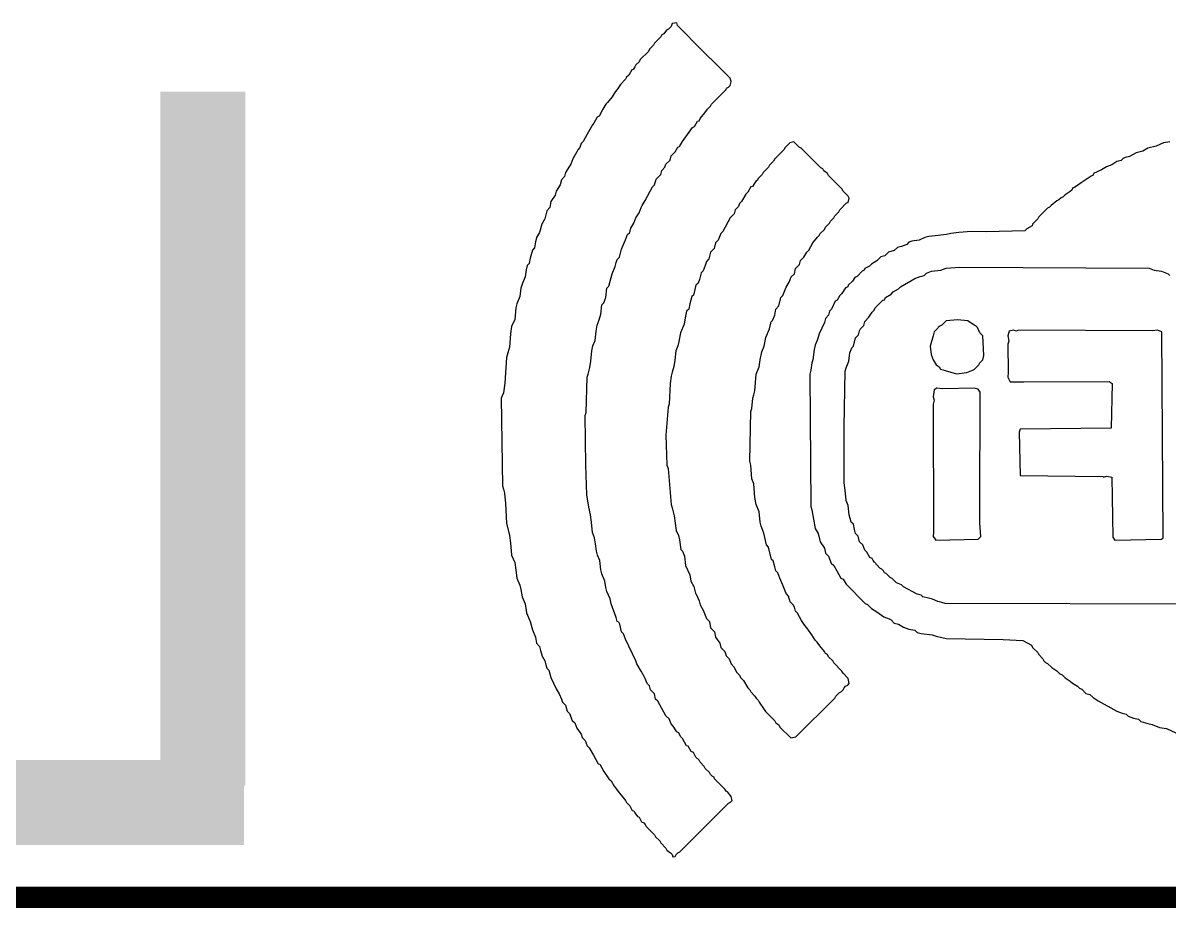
# Model space of a CAD drawing. Header units: millimetres. Extents: x -6 to 110, y 0 to 86.
# Drawn here: x 18.22 to 24.98, y -0.16 to 5.06 of the extents above; entities that cross this region are included whole.
import ezdxf

# ---------------------------------------------------------------- set-up
doc = ezdxf.new("R2010")
doc.units = ezdxf.units.MM
for name, color, linetype in [('BottomLayer', 5, 'Continuous'), ('BottomOverlay', 54, 'Continuous'), ('Mechanical2', 216, 'Continuous')]:
    doc.layers.add(name, color=color, linetype=linetype)

# ---------------------------------------------------------------- blocks, each defined once
blk = doc.blocks.new('ESP_P_____A_______B_36')
at = {"layer": 'BottomLayer'}
for points in [[(14.0053, -5.0554), (14.5053, -5.0554), (14.5053, -0.9634), (14.0053, -0.9634)], [(14.4977, -5.4051), (14.4977, -4.9051), (11.7977, -4.9051), (11.7977, -5.4051)]]:
    blk.add_hatch(color=5, dxfattribs=at).paths.add_polyline_path(points)

msp = doc.modelspace()

# ---------------------------------------------------------------- linework, layer by layer
at = {"layer": 'BottomOverlay'}
for p, q in [((22.0167, 5.0136), (22.0015, 4.9923)), ((22.0289, 5.0197), (22.0167, 5.0136)), ((22.0442, 5.035), (22.0289, 5.0197)), ((22.0503, 5.0533), (22.0442, 5.035)), ((22.0778, 5.0563), (22.0503, 5.0533)), ((22.0808, 5.0411), (22.0778, 5.0563)), ((22.1541, 4.9679), (22.0808, 5.0411)), ((21.9466, 4.9373), (21.9404, 4.9251)), ((21.9832, 4.974), (21.9466, 4.9373)), ((21.9893, 4.9862), (21.9832, 4.974)), ((22.0015, 4.9923), (21.9893, 4.9862)), ((22.1571, 4.9648), (22.1541, 4.9679)), ((22.3921, 4.7298), (22.1571, 4.9648)), ((21.9099, 4.8885), (21.8611, 4.8397)), ((21.916, 4.9007), (21.9099, 4.8885)), ((21.9404, 4.9251), (21.916, 4.9007)), ((21.8306, 4.797), (21.8214, 4.7817)), ((21.8367, 4.8092), (21.8306, 4.797)), ((21.855, 4.8275), (21.8367, 4.8092)), ((21.8611, 4.8397), (21.855, 4.8275)), ((21.7818, 4.7359), (21.7757, 4.7237)), ((21.794, 4.7481), (21.7818, 4.7359)), ((21.8123, 4.7787), (21.794, 4.7481)), ((21.8214, 4.7817), (21.8123, 4.7787)), ((22.3982, 4.7115), (22.3921, 4.7298)), ((21.7268, 4.6627), (21.7146, 4.6505)), ((21.7452, 4.6932), (21.7268, 4.6627)), ((21.7757, 4.7237), (21.7452, 4.6932)), ((22.2822, 4.5773), (22.3677, 4.6627)), ((22.3677, 4.6627), (22.3707, 4.6719)), ((22.3707, 4.6719), (22.3829, 4.678)), ((22.3829, 4.678), (22.3921, 4.6871)), ((22.3921, 4.6871), (22.3982, 4.7115)), ((21.6963, 4.62), (21.6689, 4.5864)), ((21.7146, 4.6505), (21.6963, 4.62)), ((21.6414, 4.5467), (21.62, 4.5071)), ((21.6597, 4.5773), (21.6414, 4.5467)), ((21.6689, 4.5864), (21.6597, 4.5773)), ((22.2425, 4.5254), (22.2578, 4.5467)), ((22.2578, 4.5467), (22.2761, 4.5651)), ((22.2761, 4.5651), (22.2822, 4.5773)), ((21.5895, 4.4643), (21.5804, 4.4552)), ((21.6078, 4.501), (21.5895, 4.4643)), ((21.62, 4.5071), (21.6078, 4.501)), ((22.1815, 4.446), (22.1998, 4.4766)), ((22.1998, 4.4766), (22.209, 4.4796)), ((22.209, 4.4796), (22.2151, 4.4918)), ((22.2151, 4.4918), (22.2425, 4.5254)), ((21.5499, 4.4003), (21.5254, 4.3575)), ((21.5804, 4.4552), (21.5499, 4.4003)), ((22.1113, 4.3575), (22.1693, 4.4399)), ((22.1693, 4.4399), (22.1815, 4.446)), ((21.5132, 4.3453), (21.5071, 4.3209)), ((21.5254, 4.3575), (21.5132, 4.3453)), ((22.0686, 4.2965), (22.0839, 4.324)), ((22.0839, 4.324), (22.093, 4.327)), ((22.093, 4.327), (22.1113, 4.3575)), ((22.743, 4.3484), (22.7155, 4.3209)), ((22.7674, 4.3545), (22.743, 4.3484)), ((22.7979, 4.324), (22.7674, 4.3545)), ((22.8101, 4.3179), (22.7979, 4.324)), ((24.9035, 4.3301), (24.8547, 4.3179)), ((24.9462, 4.3484), (24.9035, 4.3301)), ((24.9828, 4.3545), (24.9462, 4.3484)), ((21.4888, 4.2965), (21.4644, 4.2538)), ((21.4949, 4.3087), (21.4888, 4.2965)), ((21.5071, 4.3209), (21.4949, 4.3087)), ((22.0381, 4.2477), (22.0442, 4.2721)), ((22.0442, 4.2721), (22.0686, 4.2965)), ((22.7094, 4.3087), (22.6545, 4.2538)), ((22.7155, 4.3209), (22.7094, 4.3087)), ((22.9261, 4.2019), (22.8101, 4.3179)), ((24.7082, 4.2568), (24.696, 4.2446)), ((24.7204, 4.2629), (24.7082, 4.2568)), ((24.7448, 4.2691), (24.7204, 4.2629)), ((24.7845, 4.2904), (24.7448, 4.2691)), ((24.8241, 4.2996), (24.7845, 4.2904)), ((24.8547, 4.3179), (24.8241, 4.2996)), ((21.4461, 4.2111), (21.4217, 4.1745)), ((21.4522, 4.2233), (21.4461, 4.2111)), ((21.4644, 4.2538), (21.4522, 4.2233)), ((21.9893, 4.1867), (22.0076, 4.205)), ((22.0076, 4.205), (22.0137, 4.2233)), ((22.0137, 4.2233), (22.0381, 4.2477)), ((22.6179, 4.205), (22.5874, 4.1745)), ((22.624, 4.2172), (22.6179, 4.205)), ((22.6484, 4.2416), (22.624, 4.2172)), ((22.6545, 4.2538), (22.6484, 4.2416)), ((22.9383, 4.1958), (22.9261, 4.2019)), ((22.9444, 4.1836), (22.9383, 4.1958)), ((24.58, 4.1897), (24.5342, 4.1684)), ((24.6105, 4.208), (24.58, 4.1897)), ((24.6411, 4.2202), (24.6105, 4.208)), ((24.6716, 4.2385), (24.6411, 4.2202)), ((24.696, 4.2446), (24.6716, 4.2385)), ((21.3973, 4.1317), (21.3912, 4.1012)), ((21.4156, 4.15), (21.3973, 4.1317)), ((21.4217, 4.1745), (21.4156, 4.15)), ((21.9466, 4.1012), (21.9557, 4.1348)), ((21.9557, 4.1348), (21.9832, 4.1622)), ((21.9832, 4.1622), (21.9893, 4.1867)), ((22.5447, 4.1256), (22.5385, 4.1134)), ((22.5538, 4.1287), (22.5447, 4.1256)), ((22.5569, 4.1378), (22.5538, 4.1287)), ((22.5813, 4.1622), (22.5569, 4.1378)), ((22.5874, 4.1745), (22.5813, 4.1622)), ((22.9658, 4.1684), (22.9444, 4.1836)), ((22.9719, 4.1561), (22.9658, 4.1684)), ((23.0512, 4.0768), (22.9719, 4.1561)), ((24.519, 4.1531), (24.461, 4.1134)), ((24.5312, 4.1592), (24.519, 4.1531)), ((24.5342, 4.1684), (24.5312, 4.1592)), ((21.3668, 4.0646), (21.3607, 4.0402)), ((21.3912, 4.1012), (21.3668, 4.0646)), ((21.8916, 4.0097), (21.9343, 4.089)), ((21.9343, 4.089), (21.9466, 4.1012)), ((22.4958, 4.0585), (22.4836, 4.0463)), ((22.5141, 4.089), (22.4958, 4.0585)), ((22.5233, 4.0921), (22.5141, 4.089)), ((22.5385, 4.1134), (22.5233, 4.0921)), ((23.0573, 4.0646), (23.0512, 4.0768)), ((23.0878, 4.0341), (23.0573, 4.0646)), ((24.3969, 4.0615), (24.3664, 4.0432)), ((24.4061, 4.0707), (24.3969, 4.0615)), ((24.4122, 4.0829), (24.4061, 4.0707)), ((24.4213, 4.086), (24.4122, 4.0829)), ((24.461, 4.1134), (24.4213, 4.086)), ((21.3362, 4.0036), (21.3301, 3.967)), ((21.3607, 4.0402), (21.3362, 4.0036)), ((21.8733, 3.9792), (21.8916, 4.0097)), ((22.447, 3.9914), (22.4409, 3.9731)), ((22.4592, 4.0036), (22.447, 3.9914)), ((22.4836, 4.0463), (22.4592, 4.0036)), ((23.039, 3.9547), (23.0787, 3.9944)), ((23.0787, 3.9944), (23.0878, 3.9975)), ((23.0939, 4.0219), (23.0878, 4.0341)), ((23.0878, 3.9975), (23.0939, 4.0219)), ((24.3176, 4.0066), (24.284, 3.9792)), ((24.3298, 4.0127), (24.3176, 4.0066)), ((24.342, 4.0249), (24.3298, 4.0127)), ((24.3542, 4.031), (24.342, 4.0249)), ((24.3664, 4.0432), (24.3542, 4.031)), ((21.3118, 3.9486), (21.2996, 3.8998)), ((21.3301, 3.967), (21.3118, 3.9486)), ((21.8367, 3.9059), (21.855, 3.9364)), ((21.855, 3.9364), (21.8672, 3.967)), ((21.8672, 3.967), (21.8733, 3.9792)), ((22.4165, 3.9303), (22.3921, 3.9059)), ((22.4226, 3.9547), (22.4165, 3.9303)), ((22.4409, 3.9731), (22.4226, 3.9547)), ((23.0024, 3.9059), (23.0085, 3.9181)), ((23.0085, 3.9181), (23.0329, 3.9425)), ((23.0329, 3.9425), (23.039, 3.9547)), ((24.2627, 3.9639), (24.2108, 3.912)), ((24.2749, 3.97), (24.2627, 3.9639)), ((24.284, 3.9792), (24.2749, 3.97)), ((21.2813, 3.8693), (21.2691, 3.8205)), ((21.2996, 3.8998), (21.2813, 3.8693)), ((21.8062, 3.8449), (21.8245, 3.8754)), ((21.8245, 3.8754), (21.8367, 3.9059)), ((22.3921, 3.9059), (22.3494, 3.8266)), ((22.9475, 3.8388), (22.9536, 3.851)), ((22.9536, 3.851), (22.978, 3.8754)), ((22.978, 3.8754), (22.9841, 3.8876)), ((22.9841, 3.8876), (23.0024, 3.9059)), ((24.1711, 3.8601), (24.1406, 3.8418)), ((24.1742, 3.8693), (24.1711, 3.8601)), ((24.2047, 3.8998), (24.1742, 3.8693)), ((24.2108, 3.912), (24.2047, 3.8998)), ((21.2508, 3.79), (21.2447, 3.7656)), ((21.2691, 3.8205), (21.2508, 3.79)), ((21.7757, 3.7778), (21.7879, 3.8083)), ((21.7879, 3.8083), (21.8001, 3.8205)), ((21.8001, 3.8205), (21.8062, 3.8449)), ((22.3371, 3.8144), (22.3219, 3.7747)), ((22.3494, 3.8266), (22.3371, 3.8144)), ((22.8803, 3.7594), (22.9078, 3.793)), ((22.9078, 3.793), (22.9169, 3.8022)), ((22.9169, 3.8022), (22.923, 3.8144)), ((22.923, 3.8144), (22.9475, 3.8388)), ((23.5394, 3.79), (23.5059, 3.7747)), ((23.5639, 3.7961), (23.5394, 3.79)), ((23.6188, 3.8022), (23.5639, 3.7961)), ((23.6676, 3.8083), (23.6188, 3.8022)), ((23.692, 3.8144), (23.6676, 3.8083)), ((23.7408, 3.8205), (23.692, 3.8144)), ((23.8141, 3.8266), (23.7408, 3.8205)), ((23.9026, 3.8235), (23.8141, 3.8266)), ((24.1284, 3.8296), (23.9026, 3.8235)), ((24.1406, 3.8418), (24.1284, 3.8296)), ((21.2264, 3.7167), (21.2142, 3.6679)), ((21.2386, 3.7289), (21.2264, 3.7167)), ((21.2447, 3.7656), (21.2386, 3.7289)), ((21.739, 3.674), (21.7513, 3.7228)), ((21.7513, 3.7228), (21.7757, 3.7778)), ((22.2975, 3.7259), (22.2761, 3.7045)), ((22.3066, 3.7594), (22.2975, 3.7259)), ((22.3219, 3.7747), (22.3066, 3.7594)), ((22.8437, 3.7045), (22.8559, 3.7167)), ((22.8559, 3.7167), (22.8803, 3.7594)), ((23.3777, 3.732), (23.3594, 3.7137)), ((23.4021, 3.7381), (23.3777, 3.732)), ((23.4326, 3.7503), (23.4021, 3.7381)), ((23.4449, 3.7625), (23.4326, 3.7503)), ((23.4632, 3.7686), (23.4449, 3.7625)), ((23.5059, 3.7747), (23.4632, 3.7686)), ((21.2142, 3.6679), (21.2081, 3.6374)), ((21.7207, 3.6435), (21.7268, 3.6618)), ((21.7268, 3.6618), (21.739, 3.674)), ((22.2517, 3.6496), (22.2456, 3.6252)), ((22.267, 3.6648), (22.2517, 3.6496)), ((22.2761, 3.7045), (22.267, 3.6648)), ((22.801, 3.6313), (22.8071, 3.6557)), ((22.8071, 3.6557), (22.8254, 3.674)), ((22.8254, 3.674), (22.8437, 3.7045)), ((23.2557, 3.6526), (23.2251, 3.6343)), ((23.2801, 3.6771), (23.2557, 3.6526)), ((23.3045, 3.6832), (23.2801, 3.6771)), ((23.3258, 3.7045), (23.3045, 3.6832)), ((23.3594, 3.7137), (23.3258, 3.7045)), ((21.1898, 3.6008), (21.1837, 3.558)), ((21.1959, 3.6252), (21.1898, 3.6008)), ((21.2081, 3.6374), (21.1959, 3.6252)), ((21.6963, 3.5764), (21.7146, 3.6191)), ((21.7146, 3.6191), (21.7207, 3.6435)), ((22.2212, 3.5825), (22.212, 3.5428)), ((22.2334, 3.5947), (22.2212, 3.5825)), ((22.2456, 3.6252), (22.2334, 3.5947)), ((22.7705, 3.5764), (22.7766, 3.6069)), ((22.7766, 3.6069), (22.801, 3.6313)), ((23.1702, 3.5916), (23.1397, 3.5611)), ((23.1824, 3.5977), (23.1702, 3.5916)), ((23.1855, 3.6069), (23.1824, 3.5977)), ((23.2129, 3.6221), (23.1855, 3.6069)), ((23.2251, 3.6343), (23.2129, 3.6221)), ((23.5486, 3.5794), (23.5791, 3.5916)), ((23.5791, 3.5916), (23.634, 3.5977)), ((23.634, 3.5977), (23.6646, 3.6099)), ((23.6646, 3.6099), (23.7439, 3.616)), ((23.7439, 3.616), (24.8608, 3.6099)), ((24.8608, 3.6099), (24.8913, 3.5977)), ((24.8913, 3.5977), (24.934, 3.5916)), ((24.934, 3.5916), (24.9737, 3.5764)), ((21.1654, 3.5153), (21.1593, 3.4909)), ((21.1837, 3.558), (21.1654, 3.5153)), ((21.678, 3.5031), (21.6963, 3.5764)), ((22.2029, 3.5214), (22.1907, 3.5092)), ((22.212, 3.5428), (22.2029, 3.5214)), ((22.7216, 3.497), (22.7399, 3.5275)), ((22.7399, 3.5275), (22.7522, 3.558)), ((22.7522, 3.558), (22.7705, 3.5764)), ((23.1122, 3.5336), (23.0878, 3.5092)), ((23.1275, 3.555), (23.1122, 3.5336)), ((23.1397, 3.5611), (23.1275, 3.555)), ((23.396, 3.5001), (23.4815, 3.5489)), ((23.4815, 3.5489), (23.512, 3.5611)), ((23.512, 3.5611), (23.5364, 3.5672)), ((23.5364, 3.5672), (23.5486, 3.5794)), ((24.9737, 3.5764), (24.9828, 3.5672)), ((21.1593, 3.4909), (21.1532, 3.4421)), ((21.6597, 3.436), (21.6658, 3.4909)), ((21.6658, 3.4909), (21.678, 3.5031)), ((22.1754, 3.4512), (22.1663, 3.4421)), ((22.1846, 3.4848), (22.1754, 3.4512)), ((22.1907, 3.5092), (22.1846, 3.4848)), ((22.6911, 3.436), (22.7033, 3.4482)), ((22.7033, 3.4482), (22.7216, 3.497)), ((23.039, 3.4482), (23.0237, 3.4207)), ((23.0512, 3.4604), (23.039, 3.4482)), ((23.0726, 3.494), (23.0512, 3.4604)), ((23.0848, 3.5001), (23.0726, 3.494)), ((23.0878, 3.5092), (23.0848, 3.5001)), ((23.3075, 3.436), (23.3411, 3.4573)), ((23.3411, 3.4573), (23.3533, 3.4696)), ((23.3533, 3.4696), (23.3838, 3.4879)), ((23.3838, 3.4879), (23.396, 3.5001)), ((21.1348, 3.3994), (21.1287, 3.375)), ((21.1532, 3.4421), (21.1348, 3.3994)), ((21.6292, 3.3383), (21.6353, 3.3933)), ((21.6353, 3.3933), (21.6475, 3.4055)), ((21.6475, 3.4055), (21.6597, 3.436)), ((22.1541, 3.3994), (22.148, 3.3689)), ((22.1663, 3.4421), (22.1541, 3.3994)), ((22.6606, 3.3689), (22.6789, 3.3872)), ((22.6789, 3.3872), (22.6911, 3.436)), ((23.0115, 3.4146), (22.9902, 3.3689)), ((23.0237, 3.4207), (23.0115, 3.4146)), ((23.2465, 3.375), (23.2923, 3.4207)), ((23.2923, 3.4207), (23.3014, 3.4238)), ((23.3014, 3.4238), (23.3075, 3.436)), ((21.1287, 3.375), (21.1226, 3.3078)), ((21.62, 3.3048), (21.6292, 3.3383)), ((22.1266, 3.317), (22.1205, 3.2804)), ((22.1357, 3.3566), (22.1266, 3.317)), ((22.148, 3.3689), (22.1357, 3.3566)), ((22.6423, 3.3017), (22.6545, 3.3322)), ((22.6545, 3.3322), (22.6606, 3.3689)), ((22.9536, 3.3139), (22.9475, 3.2895)), ((22.9719, 3.3322), (22.9536, 3.3139)), ((22.978, 3.3566), (22.9719, 3.3322)), ((22.9902, 3.3689), (22.978, 3.3566)), ((23.1855, 3.2956), (23.2099, 3.32)), ((23.2099, 3.32), (23.2282, 3.3505)), ((23.2282, 3.3505), (23.2404, 3.3627)), ((23.2404, 3.3627), (23.2465, 3.375)), ((21.1043, 3.2651), (21.0982, 3.2224)), ((21.1226, 3.3078), (21.1043, 3.2651)), ((21.6017, 3.2376), (21.6078, 3.2743)), ((21.6078, 3.2743), (21.62, 3.3048)), ((22.1205, 3.2804), (22.0991, 3.2285)), ((22.6026, 3.201), (22.624, 3.2529)), ((22.624, 3.2529), (22.6331, 3.2926)), ((22.6331, 3.2926), (22.6423, 3.3017)), ((22.9475, 3.2895), (22.9169, 3.2224)), ((23.155, 3.2407), (23.1611, 3.2529)), ((23.1611, 3.2529), (23.1794, 3.2712)), ((23.1794, 3.2712), (23.1855, 3.2956)), ((23.6157, 3.2559), (23.5944, 3.2346)), ((23.6188, 3.259), (23.6157, 3.2559)), ((23.6279, 3.2682), (23.6188, 3.259)), ((23.6402, 3.2743), (23.6279, 3.2682)), ((23.6646, 3.2987), (23.6402, 3.2743)), ((23.7317, 3.3048), (23.6646, 3.2987)), ((23.7927, 3.2987), (23.7317, 3.3048)), ((23.8293, 3.2743), (23.7927, 3.2987)), ((23.8415, 3.2682), (23.8293, 3.2743)), ((23.8507, 3.259), (23.8415, 3.2682)), ((23.8629, 3.2285), (23.8507, 3.259)), ((24.0613, 3.2437), (24.0368, 3.2376)), ((24.0796, 3.2376), (24.0613, 3.2437)), ((24.0918, 3.2437), (24.0796, 3.2376)), ((24.8821, 3.2407), (24.0918, 3.2437)), ((24.9096, 3.2437), (24.8821, 3.2407)), ((24.937, 3.2346), (24.9096, 3.2437)), ((21.0982, 3.2224), (21.0921, 3.143)), ((21.5834, 3.1522), (21.5956, 3.1827)), ((21.5956, 3.1827), (21.6017, 3.2376)), ((22.09, 3.1766), (22.0839, 3.1522)), ((22.0991, 3.2285), (22.09, 3.1766)), ((22.5935, 3.1491), (22.6026, 3.201)), ((22.9078, 3.1888), (22.8925, 3.1552)), ((22.9169, 3.2224), (22.9078, 3.1888)), ((23.1183, 3.1491), (23.1305, 3.198)), ((23.1305, 3.198), (23.1489, 3.2163)), ((23.1489, 3.2163), (23.155, 3.2407)), ((23.5883, 3.2102), (23.57, 3.1491)), ((23.5944, 3.2346), (23.5883, 3.2102)), ((23.8812, 3.2102), (23.8629, 3.2285)), ((23.8873, 3.0942), (23.8812, 3.2102)), ((24.0368, 3.2376), (24.0277, 3.2102)), ((24.0277, 3.2102), (24.0338, 3.1797)), ((24.0338, 3.1797), (24.0277, 3.1613)), ((24.9432, 2.0201), (24.937, 3.2346)), ((21.086, 3.1247), (21.0738, 3.082)), ((21.0921, 3.143), (21.086, 3.1247)), ((21.5712, 3.0606), (21.5773, 3.1217)), ((21.5773, 3.1217), (21.5834, 3.1522)), ((22.0717, 3.1217), (22.0656, 3.0668)), ((22.0839, 3.1522), (22.0717, 3.1217)), ((22.5691, 3.0698), (22.5782, 3.1156)), ((22.5782, 3.1156), (22.5935, 3.1491)), ((22.8864, 3.1308), (22.8803, 3.0698)), ((22.8925, 3.1552), (22.8864, 3.1308)), ((23.0909, 3.0606), (23.097, 3.1095)), ((23.097, 3.1095), (23.1092, 3.14)), ((23.1092, 3.14), (23.1183, 3.1491)), ((23.57, 3.1491), (23.5761, 3.1003)), ((24.0277, 3.1613), (24.0307, 2.9935)), ((21.0738, 3.082), (21.0647, 2.9325)), ((21.5651, 3.024), (21.5712, 3.0606)), ((22.0656, 3.0668), (22.0595, 3.0301)), ((22.563, 3.0271), (22.5691, 3.0698)), ((22.8742, 3.0515), (22.8681, 3.0088)), ((22.8803, 3.0698), (22.8742, 3.0515)), ((23.0756, 3.021), (23.0909, 3.0606)), ((23.5761, 3.1003), (23.5883, 3.0698)), ((23.5883, 3.0698), (23.6066, 3.0393)), ((23.8568, 3.0393), (23.8629, 3.0515)), ((23.8629, 3.0515), (23.8812, 3.0698)), ((23.8812, 3.0698), (23.8873, 3.0942)), ((21.5499, 2.966), (21.556, 2.9844)), ((21.556, 2.9844), (21.5651, 3.024)), ((22.0503, 2.9966), (22.0442, 2.9722)), ((22.0595, 3.0301), (22.0503, 2.9966)), ((22.5385, 2.8867), (22.5447, 2.9844)), ((22.5447, 2.9844), (22.563, 3.0271)), ((22.8681, 3.0088), (22.862, 2.9844)), ((22.862, 2.9844), (22.8681, 2.2032)), ((23.0634, 2.6731), (23.0695, 3.0027)), ((23.0695, 3.0027), (23.0756, 3.021)), ((23.6066, 3.0393), (23.6249, 3.0271)), ((23.6249, 3.0271), (23.631, 3.0149)), ((23.631, 3.0149), (23.6585, 3.0057)), ((23.6585, 3.0057), (23.7256, 2.9874)), ((23.7256, 2.9874), (23.7866, 2.9935)), ((23.7866, 2.9935), (23.8171, 3.0057)), ((23.8171, 3.0057), (23.8293, 3.0118)), ((23.8293, 3.0118), (23.8568, 3.0393)), ((24.0307, 2.9935), (24.0277, 2.966)), ((21.0647, 2.9325), (21.0555, 2.8745)), ((21.5437, 2.7585), (21.5499, 2.966)), ((22.0381, 2.9294), (22.032, 2.8074)), ((22.0442, 2.9722), (22.0381, 2.9294)), ((24.0277, 2.966), (24.043, 2.9386)), ((24.043, 2.9386), (24.1162, 2.9386)), ((24.1162, 2.9386), (24.1223, 2.9386)), ((24.1223, 2.9386), (24.6258, 2.9416)), ((24.6258, 2.9416), (24.6441, 2.9294)), ((24.6441, 2.9294), (24.638, 2.667)), ((21.0555, 2.8745), (21.0433, 2.844)), ((21.0433, 2.844), (21.0494, 2.3252)), ((22.5202, 2.783), (22.5263, 2.844)), ((22.5263, 2.844), (22.5324, 2.8623)), ((22.5324, 2.8623), (22.5385, 2.8867)), ((23.5944, 2.8928), (23.5883, 2.8501)), ((23.5883, 2.8501), (23.5944, 2.8318)), ((23.6096, 2.902), (23.5944, 2.8928)), ((23.6432, 2.8989), (23.6096, 2.902)), ((23.8293, 2.902), (23.6432, 2.8989)), ((23.8538, 2.8959), (23.8293, 2.902)), ((23.866, 2.8776), (23.8538, 2.8959)), ((23.8629, 2.191), (23.866, 2.8776)), ((22.0259, 2.7891), (22.0137, 2.6243)), ((22.032, 2.8074), (22.0259, 2.7891)), ((22.5141, 2.7646), (22.5202, 2.783)), ((23.5944, 2.8318), (23.5883, 2.8074)), ((23.5883, 2.8074), (23.5913, 2.0536)), ((21.5376, 2.7402), (21.5437, 2.7585)), ((21.5407, 2.4503), (21.5376, 2.7402)), ((22.508, 2.4717), (22.5141, 2.7646)), ((23.0634, 2.667), (23.0634, 2.6731)), ((23.0634, 2.3435), (23.0634, 2.667)), ((24.1009, 2.6609), (24.0948, 2.6426)), ((24.0948, 2.6426), (24.1009, 2.3863)), ((24.638, 2.667), (24.1009, 2.6609)), ((22.0137, 2.6243), (22.0198, 2.4473)), ((21.5468, 2.2734), (21.5407, 2.4503)), ((22.0198, 2.4473), (22.0259, 2.429)), ((22.5141, 2.4473), (22.508, 2.4717)), ((22.5202, 2.368), (22.5141, 2.4473)), ((22.0259, 2.429), (22.035, 2.3344)), ((22.5324, 2.3374), (22.5202, 2.368)), ((24.1009, 2.3863), (24.5892, 2.3802)), ((24.5892, 2.3802), (24.5922, 2.3771)), ((24.5922, 2.3771), (24.6105, 2.3832)), ((24.6105, 2.3832), (24.6411, 2.3771)), ((24.6411, 2.3771), (24.6472, 2.0231)), ((21.0494, 2.3252), (21.0555, 2.3069)), ((21.0555, 2.3069), (21.0616, 2.2825)), ((22.035, 2.3344), (22.0442, 2.2154)), ((22.5385, 2.2581), (22.5324, 2.3374)), ((23.0695, 2.3008), (23.0634, 2.3435)), ((23.0756, 2.2398), (23.0695, 2.3008)), ((21.0616, 2.2825), (21.0677, 2.2215)), ((21.559, 2.2001), (21.5468, 2.2734)), ((22.5447, 2.2154), (22.5385, 2.2581)), ((23.0878, 2.2093), (23.0756, 2.2398)), ((21.0677, 2.2215), (21.0738, 2.1055)), ((21.5682, 2.1543), (21.559, 2.2001)), ((22.0442, 2.2154), (22.0503, 2.1971)), ((22.0503, 2.1971), (22.0625, 2.1482)), ((22.563, 2.1727), (22.5447, 2.2154)), ((22.5691, 2.1116), (22.563, 2.1727)), ((22.8681, 2.2032), (22.8742, 2.1849)), ((22.8742, 2.1849), (22.8925, 2.075)), ((23.0939, 2.1543), (23.0878, 2.2093)), ((23.8629, 2.1849), (23.8629, 2.191)), ((23.8629, 2.1055), (23.8629, 2.1849)), ((21.0738, 2.1055), (21.0921, 2.0323)), ((21.5743, 2.1116), (21.5682, 2.1543)), ((21.5804, 2.0506), (21.5743, 2.1116)), ((22.0625, 2.1482), (22.0747, 2.0628)), ((22.5752, 2.0872), (22.5691, 2.1116)), ((23.1061, 2.1116), (23.0939, 2.1543)), ((23.1183, 2.0994), (23.1061, 2.1116)), ((23.1244, 2.0689), (23.1183, 2.0994)), ((23.869, 2.0262), (23.8629, 2.1055)), ((21.0921, 2.0323), (21.0982, 1.9896)), ((21.5926, 2.0201), (21.5804, 2.0506)), ((22.0747, 2.0628), (22.0869, 2.0323)), ((22.0869, 2.0323), (22.093, 2.0079)), ((22.5904, 2.0475), (22.5752, 2.0872)), ((22.6057, 1.9774), (22.5904, 2.0475)), ((22.8925, 2.075), (22.9108, 2.0445)), ((22.9108, 2.0445), (22.923, 1.9957)), ((23.1305, 2.0445), (23.1244, 2.0689)), ((23.1458, 2.0292), (23.1305, 2.0445)), ((23.155, 1.9957), (23.1458, 2.0292)), ((23.5913, 2.0536), (23.5883, 2.0262)), ((21.0982, 1.9896), (21.1043, 1.9163)), ((21.5987, 1.9835), (21.5926, 2.0201)), ((21.6048, 1.9407), (21.5987, 1.9835)), ((22.093, 2.0079), (22.1022, 1.9499)), ((22.6179, 1.9651), (22.6057, 1.9774)), ((22.6362, 1.8919), (22.6179, 1.9651)), ((22.923, 1.9957), (22.9475, 1.959)), ((22.9475, 1.959), (22.9536, 1.9285)), ((23.1733, 1.9774), (23.155, 1.9957)), ((23.1855, 1.9468), (23.1733, 1.9774)), ((23.5883, 2.0262), (23.6035, 2.0048)), ((23.6035, 2.0048), (23.8538, 2.0109)), ((23.8538, 2.0109), (23.869, 2.0262)), ((24.6472, 2.0231), (24.6594, 2.0048)), ((24.6594, 2.0048), (24.934, 2.0109)), ((24.934, 2.0109), (24.9432, 2.0201)), ((21.1043, 1.9163), (21.1226, 1.8736)), ((21.6109, 1.9163), (21.6048, 1.9407)), ((21.6231, 1.8858), (21.6109, 1.9163)), ((22.1022, 1.9499), (22.1113, 1.9407)), ((22.1113, 1.9407), (22.1235, 1.9102)), ((22.1235, 1.9102), (22.1296, 1.8553)), ((22.6454, 1.8828), (22.6362, 1.8919)), ((22.9536, 1.9285), (22.9719, 1.9102)), ((22.9719, 1.9102), (22.9871, 1.8706)), ((23.1977, 1.9346), (23.1855, 1.9468)), ((23.216, 1.9041), (23.1977, 1.9346)), ((23.2282, 1.898), (23.216, 1.9041)), ((23.2343, 1.8858), (23.2282, 1.898)), ((21.1226, 1.8736), (21.1287, 1.8309)), ((21.1287, 1.8309), (21.1348, 1.7821)), ((21.6292, 1.8309), (21.6231, 1.8858)), ((21.6353, 1.8065), (21.6292, 1.8309)), ((22.1296, 1.8553), (22.1541, 1.8004)), ((22.6545, 1.8492), (22.6454, 1.8828)), ((22.6606, 1.8248), (22.6545, 1.8492)), ((22.6728, 1.8126), (22.6606, 1.8248)), ((22.9871, 1.8706), (23.0024, 1.8553)), ((23.0024, 1.8553), (23.0207, 1.8248)), ((23.0207, 1.8248), (23.0451, 1.7821)), ((23.2435, 1.8767), (23.2343, 1.8858)), ((23.274, 1.84), (23.2435, 1.8767)), ((23.2862, 1.8339), (23.274, 1.84)), ((23.2953, 1.8248), (23.2862, 1.8339)), ((23.3014, 1.8126), (23.2953, 1.8248)), ((21.1348, 1.7821), (21.1532, 1.7393)), ((21.6536, 1.7637), (21.6353, 1.8065)), ((21.6597, 1.7271), (21.6536, 1.7637)), ((22.1541, 1.8004), (22.1602, 1.7637)), ((22.1602, 1.7637), (22.1785, 1.7332)), ((22.685, 1.7821), (22.6728, 1.8126)), ((22.7033, 1.7393), (22.685, 1.7821)), ((23.0451, 1.7821), (23.0573, 1.776)), ((23.0573, 1.776), (23.0756, 1.7454)), ((23.3106, 1.8095), (23.3014, 1.8126)), ((23.335, 1.7851), (23.3106, 1.8095)), ((23.3472, 1.779), (23.335, 1.7851)), ((23.3716, 1.7546), (23.3472, 1.779)), ((21.1532, 1.7393), (21.1593, 1.7149)), ((21.1593, 1.7149), (21.1654, 1.6722)), ((21.6658, 1.7027), (21.6597, 1.7271)), ((21.6841, 1.66), (21.6658, 1.7027)), ((22.1785, 1.7332), (22.1846, 1.7088)), ((22.1846, 1.7088), (22.1876, 1.6936)), ((22.1876, 1.6936), (22.1907, 1.6905)), ((22.1907, 1.6905), (22.209, 1.6478)), ((22.7216, 1.6905), (22.7033, 1.7393)), ((22.7369, 1.6753), (22.7216, 1.6905)), ((23.0756, 1.7454), (23.1885, 1.6325)), ((23.4021, 1.7424), (23.3716, 1.7546)), ((23.4143, 1.7302), (23.4021, 1.7424)), ((23.4937, 1.6875), (23.4143, 1.7302)), ((21.1654, 1.6722), (21.1837, 1.6295)), ((21.1837, 1.6295), (21.1928, 1.5776)), ((21.6902, 1.6295), (21.6841, 1.66)), ((21.7207, 1.5501), (21.6902, 1.6295)), ((22.209, 1.6478), (22.2151, 1.6234)), ((22.2151, 1.6234), (22.2334, 1.5929)), ((22.7461, 1.6417), (22.7369, 1.6753)), ((22.7644, 1.6234), (22.7461, 1.6417)), ((22.7705, 1.6112), (22.7644, 1.6234)), ((23.1885, 1.6325), (23.2007, 1.6264)), ((23.2007, 1.6264), (23.2251, 1.602)), ((23.5181, 1.6814), (23.4937, 1.6875)), ((23.5272, 1.6722), (23.5181, 1.6814)), ((23.5608, 1.663), (23.5272, 1.6722)), ((23.5852, 1.6569), (23.5608, 1.663)), ((23.6157, 1.6447), (23.5852, 1.6569)), ((23.6402, 1.6386), (23.6157, 1.6447)), ((23.6585, 1.6325), (23.6402, 1.6386)), ((25.6236, 1.6264), (23.6585, 1.6325)), ((21.1928, 1.5776), (21.2142, 1.5257)), ((22.2334, 1.5929), (22.2456, 1.5623)), ((22.2456, 1.5623), (22.2517, 1.544)), ((22.7766, 1.5868), (22.7705, 1.6112)), ((22.7888, 1.5746), (22.7766, 1.5868)), ((22.8132, 1.5318), (22.7888, 1.5746)), ((23.2251, 1.602), (23.2557, 1.5837)), ((23.2557, 1.5837), (23.2984, 1.5532)), ((21.2142, 1.5257), (21.2264, 1.4769)), ((21.7268, 1.5257), (21.7207, 1.5501)), ((21.736, 1.5227), (21.7268, 1.5257)), ((21.7421, 1.5105), (21.736, 1.5227)), ((21.7513, 1.4647), (21.7421, 1.5105)), ((22.2517, 1.544), (22.27, 1.5257)), ((22.27, 1.5257), (22.2761, 1.4891)), ((22.2761, 1.4891), (22.3005, 1.4647)), ((22.8315, 1.5013), (22.8132, 1.5318)), ((22.8437, 1.4891), (22.8315, 1.5013)), ((22.8742, 1.4464), (22.8437, 1.4891)), ((23.2984, 1.5532), (23.3289, 1.541)), ((23.3289, 1.541), (23.3411, 1.5349)), ((23.3411, 1.5349), (23.3594, 1.5166)), ((23.3594, 1.5166), (23.3838, 1.5105)), ((23.3838, 1.5105), (23.4143, 1.4922)), ((23.4143, 1.4922), (23.4449, 1.48)), ((21.2264, 1.4769), (21.2447, 1.4342)), ((21.2447, 1.4342), (21.2508, 1.3976)), ((21.7635, 1.4525), (21.7513, 1.4647)), ((21.7757, 1.422), (21.7635, 1.4525)), ((21.8367, 1.2938), (21.7757, 1.422)), ((22.3005, 1.4647), (22.3066, 1.4342)), ((22.3066, 1.4342), (22.331, 1.3976)), ((22.8925, 1.4159), (22.8742, 1.4464)), ((23.4449, 1.48), (23.4815, 1.4739)), ((23.4815, 1.4739), (23.4937, 1.4616)), ((23.4937, 1.4616), (23.5181, 1.4555)), ((23.5181, 1.4555), (23.5822, 1.4464)), ((23.5822, 1.4464), (23.6066, 1.4403)), ((23.6066, 1.4403), (23.6402, 1.4311)), ((23.6402, 1.4311), (23.6646, 1.425)), ((23.6646, 1.425), (24.0002, 1.4189)), ((24.0002, 1.4189), (24.1162, 1.4128)), ((21.2508, 1.3976), (21.2691, 1.3793)), ((21.2691, 1.3793), (21.2752, 1.3548)), ((21.2752, 1.3548), (21.2844, 1.3213)), ((22.331, 1.3976), (22.3371, 1.3732)), ((22.3371, 1.3732), (22.3616, 1.3487)), ((22.9047, 1.4037), (22.8925, 1.4159)), ((22.92, 1.3823), (22.9047, 1.4037)), ((22.9475, 1.3487), (22.92, 1.3823)), ((24.1162, 1.4128), (24.1681, 1.3854)), ((24.1681, 1.3854), (24.1742, 1.3732)), ((24.1742, 1.3732), (24.2047, 1.3426)), ((21.2844, 1.3213), (21.2996, 1.2938)), ((21.2996, 1.2938), (21.3057, 1.2694)), ((21.8428, 1.2755), (21.8367, 1.2938)), ((22.3616, 1.3487), (22.3677, 1.3243)), ((22.3677, 1.3243), (22.386, 1.306)), ((22.386, 1.306), (22.3982, 1.2755)), ((22.9536, 1.3365), (22.9475, 1.3487)), ((22.9658, 1.3304), (22.9536, 1.3365)), ((22.9719, 1.3182), (22.9658, 1.3304)), ((22.9963, 1.2938), (22.9719, 1.3182)), ((23.0024, 1.2816), (22.9963, 1.2938)), ((24.2047, 1.3426), (24.2108, 1.3304)), ((24.2108, 1.3304), (24.2352, 1.306)), ((24.2352, 1.306), (24.2413, 1.2938)), ((24.2413, 1.2938), (24.2505, 1.2847)), ((24.2505, 1.2847), (24.2627, 1.2786)), ((21.3057, 1.2694), (21.3118, 1.2511)), ((21.3118, 1.2511), (21.324, 1.2389)), ((21.324, 1.2389), (21.3362, 1.1962)), ((21.8672, 1.2328), (21.8428, 1.2755)), ((21.8855, 1.2023), (21.8672, 1.2328)), ((22.3982, 1.2755), (22.4165, 1.2572)), ((22.4165, 1.2572), (22.4287, 1.2267)), ((22.4287, 1.2267), (22.447, 1.2084)), ((23.0512, 1.2328), (23.0024, 1.2816)), ((23.0573, 1.2206), (23.0512, 1.2328)), ((23.0878, 1.1901), (23.0573, 1.2206)), ((24.2627, 1.2786), (24.2871, 1.2541)), ((24.2871, 1.2541), (24.3176, 1.2358)), ((24.3176, 1.2358), (24.3359, 1.2175)), ((24.3359, 1.2175), (24.3481, 1.2114)), ((21.3362, 1.1962), (21.3668, 1.129)), ((21.8916, 1.1901), (21.8855, 1.2023)), ((21.9038, 1.1595), (21.8916, 1.1901)), ((21.916, 1.1473), (21.9038, 1.1595)), ((22.447, 1.2084), (22.4531, 1.1962)), ((22.4531, 1.1962), (22.4714, 1.1779)), ((22.4714, 1.1779), (22.4958, 1.1351)), ((23.0726, 1.1443), (23.0848, 1.1504)), ((23.0848, 1.1504), (23.0939, 1.1595)), ((23.0939, 1.1595), (23.0878, 1.1901)), ((24.3481, 1.2114), (24.3664, 1.1931)), ((24.3664, 1.1931), (24.3969, 1.1748)), ((24.3969, 1.1748), (24.4091, 1.1626)), ((24.4091, 1.1626), (24.4396, 1.1443)), ((21.3668, 1.129), (21.3851, 1.0985)), ((21.3851, 1.0985), (21.3973, 1.068)), ((21.9221, 1.1229), (21.916, 1.1473)), ((21.9466, 1.0985), (21.9221, 1.1229)), ((21.9527, 1.068), (21.9466, 1.0985)), ((22.4958, 1.1351), (22.508, 1.1229)), ((22.508, 1.1229), (22.5141, 1.1107)), ((22.5141, 1.1107), (22.5385, 1.0863)), ((22.5385, 1.0863), (22.5447, 1.0741)), ((23.0085, 1.0741), (23.0146, 1.0863)), ((23.0146, 1.0863), (23.0359, 1.1077)), ((23.0359, 1.1077), (23.0482, 1.1138)), ((23.0482, 1.1138), (23.0573, 1.1229)), ((23.0573, 1.1229), (23.0634, 1.1351)), ((23.0634, 1.1351), (23.0726, 1.1443)), ((24.4396, 1.1443), (24.4519, 1.1321)), ((24.4519, 1.1321), (24.4641, 1.126)), ((24.4641, 1.126), (24.4885, 1.1016)), ((24.4885, 1.1016), (24.5129, 1.0955)), ((24.5129, 1.0955), (24.5312, 1.0772)), ((21.3973, 1.068), (21.4034, 1.0497)), ((21.4034, 1.0497), (21.4217, 1.0314)), ((21.4217, 1.0314), (21.4308, 0.9978)), ((21.9649, 1.0558), (21.9527, 1.068)), ((22.0137, 0.9704), (21.9649, 1.0558)), ((22.5447, 1.0741), (22.5569, 1.0619)), ((22.5569, 1.0619), (22.563, 1.0497)), ((22.563, 1.0497), (22.5935, 1.007)), ((22.7796, 0.8452), (23.0085, 1.0741)), ((24.5312, 1.0772), (24.5617, 1.0588)), ((24.5617, 1.0588), (24.6716, 0.9978)), ((21.4308, 0.9978), (21.4461, 0.9826)), ((21.4461, 0.9826), (21.4614, 0.9429)), ((22.032, 0.952), (22.0137, 0.9704)), ((22.0442, 0.9215), (22.032, 0.952)), ((22.5935, 1.007), (22.5996, 0.9948)), ((22.5996, 0.9948), (22.6545, 0.9398)), ((24.6716, 0.9978), (24.7021, 0.9856)), ((24.7021, 0.9856), (24.7265, 0.9795)), ((24.7265, 0.9795), (24.7387, 0.9673)), ((24.7387, 0.9673), (24.7692, 0.9551)), ((24.7692, 0.9551), (24.7997, 0.949)), ((24.7997, 0.949), (24.8119, 0.9368)), ((21.4614, 0.9429), (21.4766, 0.9276)), ((21.4766, 0.9276), (21.4888, 0.8971)), ((21.4888, 0.8971), (21.5132, 0.8605)), ((22.0564, 0.9093), (22.0442, 0.9215)), ((22.0778, 0.8758), (22.0564, 0.9093)), ((22.6545, 0.9398), (22.6606, 0.9276)), ((22.6606, 0.9276), (22.6789, 0.9154)), ((22.6789, 0.9154), (22.685, 0.9032)), ((22.685, 0.9032), (22.7491, 0.8391)), ((24.8119, 0.9368), (24.8547, 0.9246)), ((24.8547, 0.9246), (24.8791, 0.9185)), ((24.8791, 0.9185), (24.9218, 0.9002)), ((24.9218, 0.9002), (24.9645, 0.8941)), ((24.9645, 0.8941), (25.0194, 0.8697)), ((21.5132, 0.8605), (21.5193, 0.8422)), ((21.5193, 0.8422), (21.5376, 0.8239)), ((21.5376, 0.8239), (21.5499, 0.7934)), ((22.09, 0.8697), (22.0778, 0.8758)), ((22.0991, 0.8483), (22.09, 0.8697)), ((22.1113, 0.8361), (22.0991, 0.8483)), ((22.1357, 0.7934), (22.1113, 0.8361)), ((22.7491, 0.8391), (22.7796, 0.8452)), ((21.5499, 0.7934), (21.5621, 0.7812)), ((21.5621, 0.7812), (21.5865, 0.7384)), ((22.1449, 0.7903), (22.1357, 0.7934)), ((22.1632, 0.7598), (22.1449, 0.7903)), ((22.1754, 0.7537), (22.1632, 0.7598)), ((22.1907, 0.7262), (22.1754, 0.7537)), ((21.5865, 0.7384), (21.6139, 0.6866)), ((21.6139, 0.6866), (21.6231, 0.6835)), ((21.6231, 0.6835), (21.6475, 0.6408)), ((22.209, 0.7079), (22.1907, 0.7262)), ((22.2151, 0.6957), (22.209, 0.7079)), ((22.2395, 0.6713), (22.2151, 0.6957)), ((21.6475, 0.6408), (21.678, 0.5981)), ((22.2456, 0.6591), (22.2395, 0.6713)), ((22.27, 0.6347), (22.2456, 0.6591)), ((22.2761, 0.6225), (22.27, 0.6347)), ((22.2853, 0.6133), (22.2761, 0.6225)), ((22.2975, 0.6072), (22.2853, 0.6133)), ((21.678, 0.5981), (21.6902, 0.5859)), ((21.6902, 0.5859), (21.7085, 0.5553)), ((21.7085, 0.5553), (21.739, 0.5126)), ((22.3005, 0.5981), (22.2975, 0.6072)), ((22.3616, 0.537), (22.3005, 0.5981)), ((21.739, 0.5126), (21.7665, 0.4791)), ((21.7665, 0.4791), (21.7757, 0.4699)), ((22.3677, 0.5248), (22.3616, 0.537)), ((22.3768, 0.5218), (22.3677, 0.5248)), ((22.3982, 0.4943), (22.3768, 0.5218)), ((22.4043, 0.4699), (22.3982, 0.4943)), ((21.7757, 0.4699), (21.7818, 0.4577)), ((21.7818, 0.4577), (21.8001, 0.4394)), ((21.8001, 0.4394), (21.8062, 0.4272)), ((21.8062, 0.4272), (21.8153, 0.4119)), ((21.8153, 0.4119), (21.8245, 0.4089)), ((21.8245, 0.4089), (21.8306, 0.3967)), ((22.0961, 0.1678), (22.3829, 0.4546)), ((22.3829, 0.4546), (22.3951, 0.4607)), ((22.3951, 0.4607), (22.4043, 0.4699)), ((21.8306, 0.3967), (21.8459, 0.3753)), ((21.8459, 0.3753), (21.855, 0.3723)), ((21.855, 0.3723), (21.8611, 0.36)), ((21.8611, 0.36), (21.8703, 0.3448)), ((21.8703, 0.3448), (21.8825, 0.3387)), ((21.8825, 0.3387), (21.8916, 0.3295)), ((21.8916, 0.3295), (21.8977, 0.3173)), ((21.8977, 0.3173), (21.9466, 0.2685)), ((21.9466, 0.2685), (21.9527, 0.2563)), ((21.9527, 0.2563), (21.9771, 0.2319)), ((21.9771, 0.2319), (21.9832, 0.2197)), ((21.9832, 0.2197), (22.0137, 0.1892)), ((22.0137, 0.1892), (22.0198, 0.177)), ((22.0198, 0.177), (22.0411, 0.1617)), ((22.0411, 0.1617), (22.0503, 0.1525)), ((22.0503, 0.1525), (22.0534, 0.1373)), ((22.0534, 0.1373), (22.0686, 0.1403)), ((22.0686, 0.1403), (22.0747, 0.1525)), ((22.0747, 0.1525), (22.0839, 0.1617)), ((22.0839, 0.1617), (22.0961, 0.1678))]:
    msp.add_line(p, q, dxfattribs=at)
at = {"layer": 'Mechanical2', "const_width": 0.127}
msp.add_lwpolyline([(0, -0.101), (37, -0.101)], dxfattribs=at)

# ---------------------------------------------------------------- block references
msp.add_blockref('ESP_P_____A_______B_36', (5.0292, 5.6134))

doc.saveas('drawing.dxf')
